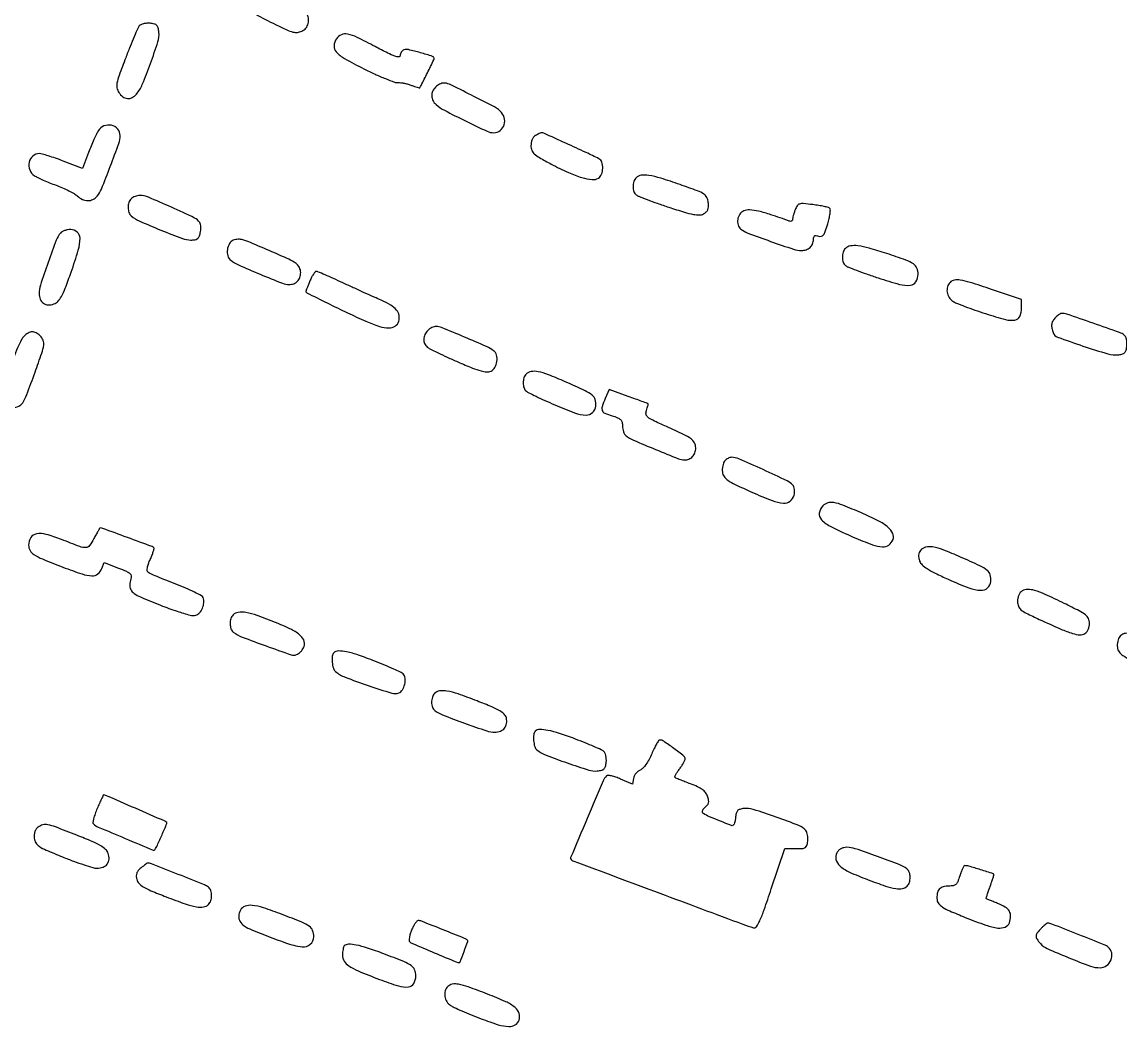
# Model space of a CAD drawing. Header units: metres. Extents: x 244 to 6504, y 133 to 4776.
# Drawn here: x 3528.1 to 3806.1, y 1085.7 to 1339.1 of the extents above; entities that cross this region are included whole.
import ezdxf

# ---------------------------------------------------------------- set-up
doc = ezdxf.new("R2010")
doc.units = ezdxf.units.M
doc.header["$MEASUREMENT"] = 0

msp = doc.modelspace()

# ---------------------------------------------------------------- linework, layer by layer
for points in [[(3073.43, 1797.58, -0.000015), (3212.47, 1744.26, -0.000001), (3356.48, 1689.04, -0.090549)], [(3368.99, 1721.3, 0.009906), (3366.1, 1712.52, -0.001067), (3364.33, 1706.81, -0.001723), (3362.8, 1701.96, -0.000256), (3361.42, 1697.66, -0.119228), (3361.26, 1697.41, -0.295746), (3360.94, 1697.34, -0.000001), (3222.9, 1750.06, -0.000075), (3098.13, 1797.73, -0.00214)], [(2390.74, 4302.36, -0.000001), (2436.6, 4383.87, -0.253439)], [(5649.78, 2908.29, -0.000001), (5592.12, 2927.27, -0.000136)], [(2358.85, 2292.47, -0.000002), (2402.87, 2275.77, -0.000001), (2455, 2255.99, -0.000469)], [(2661.8, 3304.26, -0.000001), (2697.55, 3290.75, -0.000089)], [(2166.88, 2385.74, -0.000003), (2059.01, 2428.09, -0.099946)], [(2836.31, 1902.63, -0.000001), (2798.12, 1918.05, -0.081722)], [(2910.82, 2101.23, -0.000002), (2871.64, 2116.15, -0.08954)], [(2835.59, 1257.96, 0.000001), (2811.6, 1266.94)], [(2724.87, 2153.38, -0.00001), (2851.52, 2105.29, -0.308463)], [(3433.83, 1894.18, -0.000012), (3289.85, 1953, -0.000025), (3146.63, 2011.53, -0.11823)], [(2592.86, 1267.89, -0.000002), (2552.45, 1283.32, -0.105537)], [(4102.26, 1718.24, 0.025724), (4102.24, 1717.05, -0.052527), (4102.01, 1713.85, -0.000214), (4095.69, 1678.74, -0.000061), (4089.16, 1642.58, -0.212207), (4088.67, 1641.87, -0.229261), (4088.57, 1641.86, -0.000003), (4069.13, 1648.86, -0.000251), (4047.72, 1656.59, -0.000151), (4022.31, 1665.79, -0.001957), (3986.05, 1679.08, -0.000933), (3939.51, 1696.45, -0.000837), (3885.68, 1716.76, -0.000632), (3826.61, 1739.25, -0.000098), (3776.91, 1758.25, -0.000161)], [(3121.11, 1058.8, -0.000012), (2978.85, 1116.92, -0.000024), (2837.26, 1174.78, -0.126636)]]:
    msp.add_lwpolyline(points, format="xyb")
for points in [[(3582.92, 1348, 0.07519), (3582.61, 1347.59, 0.038469), (3582.35, 1346.99, 0.037132), (3582.18, 1346.33, 0.045767), (3582.12, 1345.69, 0.183416), (3582.63, 1344.34, 0.056413), (3584.28, 1342.86, 0.032214), (3587.23, 1341.03, 0.007871), (3592.33, 1338.41, 0.007806), (3595.16, 1337.06, 0.045359), (3596.71, 1336.52, 0.086569), (3597.85, 1336.43, 0.082453), (3598.97, 1336.73, 0.112518), (3600, 1337.52, 0.109959), (3600.6, 1338.68, 0.10723), (3600.66, 1340, 0.102367), (3600.16, 1341.26, 0.130412), (3598.98, 1342.33, 0.003689), (3592.82, 1345.42, 0.004145), (3586.68, 1348.4, 0.111055), (3584.92, 1348.79, 0.055904), (3584.4, 1348.74, 0.038781), (3583.83, 1348.56, 0.039124), (3583.31, 1348.3, 0.062721)], [(3557.81, 1338.06, 0.062986), (3557.43, 1337.43, 0.003558), (3556.52, 1335.34, 0.005414), (3555.48, 1332.82, 0.003941), (3554.37, 1330, 0.004002), (3552.71, 1325.56, 0.038799), (3552.17, 1323.62, 0.097035), (3552.17, 1322.38, 0.097258), (3552.64, 1321.22, 0.087238), (3553.64, 1320.16, 0.138404), (3554.79, 1319.71, 0.143396), (3555.98, 1319.94, 0.096384), (3557.08, 1320.81, 0.078419), (3558.57, 1323.23, 0.011738), (3560.66, 1328.58, 0.010513), (3562.52, 1334.04, 0.101437), (3562.78, 1336.47, 0.035375), (3562.59, 1337.59, 0.136688), (3562.25, 1338.19, 0.137683), (3561.64, 1338.54, 0.036094), (3560.54, 1338.73, 0.041109), (3559.7, 1338.74, 0.042871), (3558.89, 1338.61, 0.046788), (3558.22, 1338.38, 0.119626)], [(3607.74, 1334.84, 0.141745), (3607.13, 1333.06, 0.198846), (3607.69, 1331.5, 0.080275), (3609.81, 1329.8, 0.012041), (3614.65, 1327.23, 0.008687), (3617.5, 1325.86, 0.011467), (3620.16, 1324.72, 0.009), (3622.4, 1323.86, 0.101572), (3623.34, 1323.72, -0.043291), (3624.05, 1323.7, -0.020342), (3624.97, 1323.55, -0.019982), (3625.92, 1323.32, -0.02649), (3626.76, 1323.03, 0.010457), (3627.51, 1322.75, 0.016337), (3628.16, 1322.54, 0.010578), (3628.7, 1322.4, 0.279624), (3628.83, 1322.44, 0.063397), (3629.2, 1323, 0.001156), (3630.77, 1326.18, 0.000689), (3632.38, 1329.45, 0.113903), (3632.47, 1329.84, 0.32773), (3632.08, 1330.36, 0.007601), (3628.99, 1331.28, 0.0109), (3625.95, 1332.06, 0.150216), (3624.82, 1331.99, 0.087338), (3624.45, 1331.76, 0.066424), (3624.14, 1331.41, 0.065821), (3623.93, 1330.98, 0.082111), (3623.85, 1330.54, -0.426732), (3623.51, 1330.21, -0.076824), (3622.53, 1330.4, -0.029852), (3620.73, 1331.18, -0.005525), (3617.54, 1332.84, 0.009433), (3612.97, 1335.17, 0.062962), (3610.55, 1335.99, 0.149445), (3608.98, 1335.84, 0.142928)], [(3632.84, 1322.58, 0.087927), (3632.09, 1321.51, 0.11586), (3631.85, 1320.34, 0.116445), (3632.16, 1319.19, 0.08945), (3632.96, 1318.17, 0.060667), (3635.09, 1316.71, 0.006647), (3640.38, 1314.03, 0.004659), (3645.88, 1311.41, 0.1094), (3647.56, 1311.04, 0.165653), (3649.2, 1311.6, 0.156963), (3650.2, 1313.05, 0.145906), (3650.2, 1314.91, 0.140712), (3649.19, 1316.49, 0.060185), (3647.22, 1317.85, 0.005442), (3641.89, 1320.57, 0.003612), (3636.33, 1323.29, 0.112166), (3634.84, 1323.62, 0.082747), (3634.4, 1323.55, 0.037406), (3633.86, 1323.32, 0.035712), (3633.31, 1322.98, 0.040728)], [(3547.44, 1311.53, 0.027867), (3546.98, 1310.7, 0.006943), (3546.33, 1309.3, 0.007075), (3545.64, 1307.66, 0.007054), (3544.98, 1306.01), (3543.46, 1301.97), (3538.57, 1303.85, 0.007251), (3536.61, 1304.58, 0.009096), (3534.78, 1305.18, 0.007562), (3533.23, 1305.64, 0.068088), (3532.53, 1305.74, 0.176379), (3530.85, 1305.13, 0.16442), (3529.9, 1303.56, 0.153159), (3530.06, 1301.64, 0.153383), (3531.28, 1300.17, 0.031451), (3532.11, 1299.7, 0.00813), (3533.5, 1299.06, 0.00824), (3535.11, 1298.37, 0.00831), (3536.74, 1297.75, -0.01467), (3538.37, 1297.1, -0.01452), (3539.95, 1296.36, -0.014532), (3541.3, 1295.63, -0.053053), (3542.09, 1295.05, 0.075211), (3543.4, 1294.18, 0.105522), (3544.77, 1293.86, 0.116042), (3546.05, 1294.14, 0.105614), (3547.13, 1294.97, 0.080087), (3548.22, 1296.78, 0.005126), (3550.48, 1302.53, 0.004885), (3552.63, 1308.35, 0.086314), (3552.97, 1310.32, 0.178929), (3552.36, 1311.98, 0.163013), (3550.79, 1312.92, 0.152608), (3548.88, 1312.75, 0.157252)], [(3658.13, 1310.32, 0.095507), (3657.67, 1309.92, 0.060477), (3657.3, 1309.3, 0.055086), (3657.06, 1308.54, 0.050235), (3656.98, 1307.73, 0.09493), (3657.2, 1306.58, 0.115103), (3657.82, 1305.69, 0.054234), (3659.15, 1304.73, 0.007647), (3662.11, 1303.1, 0.014959), (3666.46, 1300.97, 0.034217), (3669.88, 1299.69, 0.045795), (3672.46, 1299.17, 0.168969), (3674.06, 1299.54, 0.162792), (3674.85, 1300.51, 0.083801), (3675.16, 1302.06, 0.08686), (3674.94, 1303.58, 0.197913), (3674.2, 1304.44, 0.00864), (3670.96, 1306.02, 0.002428), (3665.85, 1308.37, 0.000411), (3660.23, 1310.92, 0.118262), (3659.73, 1311.02, 0.076482), (3659.49, 1310.97, 0.014834), (3659.08, 1310.8, 0.015455), (3658.61, 1310.58, 0.013739)], [(3683.61, 1299.64, 0.121642), (3683.03, 1298.69, 0.077366), (3682.84, 1297.4, 0.07942), (3683.05, 1296.15, 0.145258), (3683.64, 1295.31, 0.073565), (3684.26, 1294.95, 0.003811), (3686.4, 1294.13, 0.005978), (3688.98, 1293.19, 0.0043), (3691.88, 1292.2, 0.005496), (3695.84, 1290.94, 0.026631), (3698.13, 1290.37, 0.048908), (3699.64, 1290.23, 0.122228), (3700.7, 1290.5, 0.066185), (3701.36, 1290.98, 0.105102), (3701.75, 1291.55, 0.087899), (3701.92, 1292.3, 0.035528), (3701.89, 1293.36, 0.088753), (3701.53, 1294.66, 0.139431), (3700.77, 1295.51, 0.052806), (3699.15, 1296.32, 0.004396), (3694.73, 1297.91, 0.008656), (3689.84, 1299.53, 0.037075), (3686.85, 1300.23, 0.068374), (3684.88, 1300.26, 0.168273)], [(3555.76, 1294.34, 0.121708), (3555.18, 1293.39, 0.077287), (3554.99, 1292.1, 0.07891), (3555.2, 1290.84, 0.140145), (3555.79, 1289.98, 0.06909), (3557.96, 1288.64, 0.007763), (3563.3, 1286.38, 0.006766), (3568.76, 1284.26, 0.089546), (3570.88, 1283.88, 0.041135), (3571.88, 1283.96, 0.118208), (3572.52, 1284.23, 0.124751), (3572.95, 1284.75, 0.048377), (3573.26, 1285.64, 0.039398), (3573.39, 1286.38, 0.036369), (3573.4, 1287.15, 0.038406), (3573.31, 1287.84, 0.090801), (3573.11, 1288.32, 0.139241), (3571.82, 1289.45, 0.005327), (3565.95, 1292.17, 0.00661), (3560.12, 1294.7, 0.099543), (3557.97, 1295.14, 0.048593), (3557.37, 1295.08, 0.037743), (3556.73, 1294.9, 0.038826), (3556.16, 1294.65, 0.071384)], [(3723.89, 1291.53, 0.011638), (3723.63, 1290.8, 0.012401), (3723.42, 1290.07, 0.012052), (3723.26, 1289.44, 0.054796), (3723.22, 1289.06, -0.135858), (3723.15, 1288.82, -0.149967), (3722.98, 1288.66, -0.122284), (3722.71, 1288.61, -0.075546), (3722.39, 1288.68, 0.008024), (3717.76, 1290.3, 0.025119), (3714.59, 1291.18, 0.036876), (3712.34, 1291.51, 0.125815), (3710.9, 1291.25, 0.132025), (3709.86, 1290.4, 0.115007), (3709.33, 1289.1, 0.117801), (3709.43, 1287.72, 0.143274), (3710.15, 1286.65, 0.083757), (3711.86, 1285.66, 0.00463), (3717.66, 1283.55, 0.004755), (3723.48, 1281.55, 0.080407), (3725.48, 1281.23, 0.08444), (3726.69, 1281.43, 0.103628), (3727.67, 1282.02, 0.10783), (3728.3, 1282.93, 0.098097), (3728.52, 1284.05, -0.058928), (3728.59, 1284.63, -0.193508), (3728.8, 1284.93, -0.174613), (3729.19, 1285.02, -0.046691), (3729.81, 1284.88, 0.128234), (3730.52, 1284.84, 0.181952), (3731.05, 1285.18, 0.078288), (3731.52, 1286.05, 0.011714), (3732.13, 1287.95, 0.015825), (3732.49, 1289.31, 0.022866), (3732.71, 1290.54, 0.019864), (3732.8, 1291.54, 0.219376), (3732.66, 1291.9, 0.126772), (3732.29, 1292.11, 0.010486), (3731.19, 1292.37, 0.013489), (3729.86, 1292.63, 0.009987), (3728.36, 1292.84, 0.008348), (3725.95, 1293.09, 0.093555), (3724.99, 1293, 0.181762), (3724.41, 1292.56, 0.050787)], [(3537.83, 1285.65, 0.083467), (3536.8, 1283.88, 0.005191), (3534.73, 1278.17, 0.00535), (3532.77, 1272.43, 0.079533), (3532.44, 1270.35, 0.099313), (3532.73, 1268.91, 0.141774), (3533.54, 1267.9, 0.141403), (3534.76, 1267.48, 0.09859), (3536.21, 1267.7, 0.119299), (3537.22, 1268.36, 0.064365), (3538.09, 1269.57, 0.032588), (3539.07, 1271.7, 0.006018), (3540.56, 1275.74, 0.012532), (3542.38, 1281.32, 0.075152), (3542.81, 1284.33, 0.20867), (3542.11, 1285.89, 0.186789), (3540.46, 1286.53, 0.041757), (3539.68, 1286.46, 0.039274), (3538.9, 1286.27, 0.041779), (3538.25, 1285.98, 0.09708)], [(3581.62, 1283.81, 0.17363), (3580.63, 1282.98, 0.099268), (3580.12, 1281.47, 0.097634), (3580.23, 1279.87, 0.161893), (3580.96, 1278.75, 0.063982), (3582.9, 1277.58, 0.005132), (3588.4, 1275.23, 0.003976), (3594.06, 1272.94, 0.094651), (3595.74, 1272.62, 0.090575), (3596.92, 1272.83, 0.110043), (3597.87, 1273.45, 0.1082), (3598.47, 1274.42, 0.085193), (3598.68, 1275.65, 0.120421), (3598.37, 1276.93, 0.117133), (3597.5, 1277.94, 0.048509), (3595.64, 1279.02, 0.006034), (3591.37, 1280.92, 0.001863), (3585.99, 1283.22, 0.02783), (3584.07, 1283.91, 0.082501), (3582.85, 1284.06, 0.079254)], [(3736.6, 1281.76, 0.121642), (3736.02, 1280.8, 0.077366), (3735.83, 1279.51, 0.07942), (3736.04, 1278.26, 0.145258), (3736.63, 1277.42, 0.073565), (3737.25, 1277.07, 0.003811), (3739.4, 1276.24, 0.005978), (3741.98, 1275.3, 0.0043), (3744.88, 1274.32, 0.012788), (3750.31, 1272.67, 0.089099), (3753.07, 1272.43, 0.236044), (3754.47, 1273.28, 0.139913), (3755.02, 1275.21, 0.098282), (3754.7, 1276.78, 0.149526), (3753.82, 1277.85, 0.060526), (3751.89, 1278.82, 0.006217), (3747.06, 1280.48, 0.010144), (3742.6, 1281.85, 0.039063), (3739.76, 1282.42, 0.068638), (3737.86, 1282.39, 0.159604)], [(3601.01, 1273.53, 0.003354), (3600.63, 1272.59, 0.004932), (3600.3, 1271.76, 0.00242), (3600.04, 1271.06, 0.088468), (3600.01, 1270.89, 0.284021), (3600.23, 1270.53, 0.000815), (3605.41, 1267.95, 0.005005), (3610.54, 1265.46, 0.007186), (3615.15, 1263.37, 0.023178), (3618.63, 1262.04, 0.078285), (3621.02, 1261.65, 0.14624), (3622.59, 1262.1, 0.174043), (3623.52, 1263.32, 0.1269), (3623.6, 1264.81, 0.125067), (3622.95, 1266.16, 0.084745), (3621.48, 1267.41, 0.032803), (3619.08, 1268.64, -0.003669), (3617.31, 1269.41, -0.001284), (3614.79, 1270.55, -0.001275), (3612.01, 1271.82, -0.001491), (3609.39, 1273.04, 0.003421), (3606.97, 1274.14, 0.005084), (3604.84, 1275.08, 0.002358), (3603.02, 1275.85, 0.098727), (3602.6, 1275.93, 0.222358), (3602.32, 1275.79, 0.02725), (3601.89, 1275.22, 0.028079), (3601.44, 1274.45, 0.019643)], [(3763.1, 1273.15, 0.127895), (3762.45, 1272.04, 0.105876), (3762.36, 1270.67, 0.10282), (3762.84, 1269.35, 0.11373), (3763.79, 1268.39, 0.044388), (3764.74, 1267.91, 0.005791), (3766.85, 1267.08, 0.006703), (3769.38, 1266.16, 0.005561), (3772.1, 1265.25, 0.012792), (3777.15, 1263.76, 0.104515), (3779.54, 1263.63, 0.257102), (3780.74, 1264.56, 0.102721), (3781.18, 1266.67), (3781.18, 1268.85), (3773.59, 1271.4, 0.004166), (3768.17, 1273.16, 0.035325), (3765.69, 1273.76, 0.09045), (3764.2, 1273.73, 0.14851)], [(3789.84, 1264.29, 0.061664), (3789.18, 1263.45, 0.092917), (3788.86, 1262.58, 0.086608), (3788.87, 1261.6, 0.047357), (3789.19, 1260.45, 0.216571), (3790.34, 1259.32, 0.006662), (3796.76, 1257.06, 0.010274), (3803.06, 1255.08, 0.099791), (3805.83, 1254.85, 0.045807), (3806.8, 1255.05, 0.134977), (3807.36, 1255.41, 0.124347), (3807.69, 1256.03, 0.036166), (3807.88, 1257.1, 0.04111), (3807.89, 1257.94, 0.042841), (3807.77, 1258.75, 0.046745), (3807.53, 1259.43, 0.119447), (3807.22, 1259.83, 0.082884), (3806.04, 1260.48, 0.001541), (3799.36, 1262.82, 0.001556), (3792.67, 1265.11, 0.081913), (3791.33, 1265.33, 0.129576), (3791.09, 1265.27, 0.023659), (3790.71, 1265.02, 0.024043), (3790.27, 1264.69, 0.019801)], [(3528.6, 1259.5, 0.081543), (3528.01, 1258.67, 0.009416), (3527.02, 1256.6, 0.011135), (3525.95, 1254.06, 0.008872), (3524.9, 1251.28, 0.014065), (3523.22, 1246.08, 0.094947), (3522.95, 1243.39, 0.242173), (3523.83, 1242.02, 0.132708), (3525.81, 1241.48, 0.110225), (3527.28, 1241.81, 0.143821), (3528.31, 1242.72, 0.049345), (3529.33, 1244.77, 0.003942), (3531.43, 1250.44, 0.004377), (3533.13, 1255.26, 0.047724), (3533.61, 1257.26, 0.127669), (3533.46, 1258.51, 0.104509), (3532.72, 1259.65, 0.073934), (3531.71, 1260.4, 0.132278), (3530.7, 1260.64, 0.125324), (3529.67, 1260.34, 0.062793)], [(3630.86, 1260.98, 0.087366), (3630.14, 1259.95, 0.100734), (3629.86, 1258.78, 0.109322), (3630.06, 1257.67, 0.120008), (3630.71, 1256.8, 0.057178), (3631.35, 1256.38, 0.003688), (3633.36, 1255.39, 0.005346), (3635.79, 1254.25, 0.003956), (3638.49, 1253.04, 0.006045), (3642.18, 1251.48, 0.029119), (3644.34, 1250.75, 0.053917), (3645.79, 1250.51, 0.121505), (3646.87, 1250.71, 0.160271), (3647.86, 1251.62, 0.095259), (3648.37, 1253.16, 0.096101), (3648.27, 1254.77, 0.166737), (3647.54, 1255.87, 0.06027), (3645.76, 1256.92, 0.003773), (3640.14, 1259.33, 0.002668), (3634.34, 1261.74, 0.097292), (3632.93, 1262.02, 0.078392), (3632.46, 1261.94, 0.038074), (3631.9, 1261.71, 0.03656), (3631.33, 1261.37, 0.043546)], [(3655.78, 1249.96, 0.121658), (3655.21, 1249.01, 0.077347), (3655.02, 1247.72, 0.079299), (3655.23, 1246.46, 0.144038), (3655.82, 1245.62, 0.053557), (3656.41, 1245.24, 0.003388), (3658.27, 1244.33, 0.004951), (3660.51, 1243.29, 0.003658), (3663.01, 1242.17, 0.015713), (3668.02, 1240.17, 0.08027), (3670.96, 1239.6, 0.199146), (3672.6, 1240.23, 0.181036), (3673.4, 1241.87, 0.093483), (3673.26, 1243.49, 0.157143), (3672.51, 1244.62, 0.059236), (3670.69, 1245.75, 0.005046), (3665.67, 1248.02, 0.010187), (3661.4, 1249.8, 0.045103), (3658.79, 1250.56, 0.086669), (3657.04, 1250.6, 0.159701)], [(3675.81, 1243.8, 0.019037), (3675.02, 1241.69, 0.174163), (3675.05, 1240.72, 0.203027), (3675.68, 1240.08, 0.027103), (3677.51, 1239.42, -0.021905), (3678.94, 1238.92, -0.0994), (3679.68, 1238.44, -0.139681), (3680.04, 1237.8, -0.060238), (3680.16, 1236.82, 0.041564), (3680.22, 1236.09, 0.040795), (3680.4, 1235.37, 0.043828), (3680.67, 1234.76, 0.105904), (3680.99, 1234.4, 0.058361), (3682.95, 1233.25, 0.004578), (3688.54, 1230.88, 0.003287), (3694.31, 1228.53, 0.095201), (3695.87, 1228.23, 0.097066), (3697, 1228.45, 0.108087), (3697.91, 1229.08, 0.104211), (3698.5, 1230.06, 0.084632), (3698.71, 1231.27, 0.121503), (3698.39, 1232.55, 0.114506), (3697.51, 1233.57, 0.047239), (3695.63, 1234.69, 0.005853), (3691.31, 1236.67, -0.005039), (3687.82, 1238.27, -0.059896), (3686.57, 1239.05, -0.185632), (3686.14, 1239.79, -0.128855), (3686.23, 1240.76, 0.011662), (3686.44, 1241.38, 0.018483), (3686.59, 1241.91, 0.012993), (3686.68, 1242.34, 0.305027), (3686.63, 1242.45, 0.052882), (3686.49, 1242.52, 0.000325), (3685.08, 1243.05, 0.001335), (3683.48, 1243.64, 0.00085), (3681.61, 1244.32), (3676.76, 1246.07)], [(3706.03, 1227.94, 0.08332), (3705.74, 1227.45, 0.03899), (3705.53, 1226.73, 0.03722), (3705.43, 1225.93, 0.042854), (3705.45, 1225.15, 0.12274), (3705.88, 1224.03, 0.092649), (3706.82, 1223.09, 0.039306), (3708.7, 1222.02, 0.005141), (3712.89, 1220.1, 0.012918), (3718.04, 1217.96, 0.073656), (3720.93, 1217.31, 0.181814), (3722.62, 1217.81, 0.171391), (3723.61, 1219.31, 0.049869), (3723.72, 1220.01, 0.044454), (3723.69, 1220.74, 0.047045), (3723.53, 1221.4, 0.093666), (3723.28, 1221.87, 0.109482), (3721.9, 1222.93, 0.00383), (3715.76, 1225.78, 0.004002), (3709.6, 1228.52, 0.103), (3707.82, 1228.9, 0.078148), (3707.38, 1228.83, 0.044375), (3706.88, 1228.62, 0.042993), (3706.41, 1228.31, 0.054269)], [(3730.88, 1216.59, 0.164721), (3729.99, 1214.79, 0.231141), (3730.55, 1213.11, 0.083757), (3733.07, 1211.29, 0.013284), (3738.61, 1208.72, 0.011663), (3743.45, 1206.77, 0.074904), (3746.02, 1206.22, 0.177932), (3747.59, 1206.69, 0.141308), (3748.66, 1208.1, 0.203233), (3748.61, 1209.64, 0.10908), (3747.44, 1211.17, 0.057293), (3744.93, 1212.83, 0.016154), (3740.69, 1214.82, 0.006669), (3735.97, 1216.78, 0.050518), (3733.66, 1217.45, 0.119329), (3732.16, 1217.36, 0.122817)], [(3546.33, 1208.33, -0.042737), (3545.23, 1206.55, -0.229365), (3544.25, 1206.05, -0.097466), (3542.75, 1206.3, -0.004924), (3538.12, 1208.11, 0.028713), (3534.27, 1209.4, 0.110497), (3531.77, 1209.52, 0.211919), (3530.34, 1208.57, 0.141543), (3529.79, 1206.65, 0.133201), (3530.15, 1205.32, 0.118923), (3531.15, 1204.28, 0.044902), (3533.3, 1203.17, 0.004889), (3538.49, 1201.11, 0.011015), (3543.31, 1199.37, 0.073112), (3545.82, 1198.91, 0.174229), (3547.33, 1199.4, 0.1384), (3548.35, 1200.78), (3548.93, 1202.3), (3552.54, 1200.88, -0.01087), (3554.54, 1200.05, -0.076357), (3555.42, 1199.48, -0.176889), (3555.75, 1198.88, -0.121599), (3555.67, 1198.12, 0.071336), (3555.38, 1196.61, 0.137893), (3555.65, 1195.42, 0.119946), (3556.53, 1194.44, 0.0471), (3558.14, 1193.56, 0.007797), (3563.21, 1191.45, 0.014547), (3567.4, 1189.93, 0.013363), (3570.68, 1188.94, 0.131205), (3572.11, 1188.94, 0.1465), (3573.08, 1189.53, 0.084844), (3573.82, 1190.69, 0.080822), (3574.15, 1192.1, 0.110044), (3573.96, 1193.38, 0.177761), (3573.55, 1193.85, 0.009868), (3571.8, 1194.77, 0.014244), (3569.62, 1195.77, 0.009865), (3567.1, 1196.79, -0.003892), (3564.56, 1197.79, -0.005542), (3562.32, 1198.71, -0.003209), (3560.46, 1199.52, -0.078972), (3559.98, 1199.82, -0.213127), (3559.81, 1200.21, -0.046152), (3559.88, 1200.96, -0.038011), (3560.14, 1201.93, -0.021864), (3560.59, 1203.05, 0.011815), (3561.03, 1204.09, 0.018168), (3561.36, 1205.02, 0.012945), (3561.57, 1205.78, 0.265308), (3561.51, 1206, 0.108069), (3561.05, 1206.3, 0.000366), (3554.8, 1208.61, 0.000442), (3548.59, 1210.89, 0.088117), (3547.94, 1211.01, 0.258569), (3547.81, 1210.94, 0.004734), (3547.37, 1210.22, 0.010401), (3546.87, 1209.35, 0.006601)], [(3755.64, 1205.34, 0.069539), (3755.29, 1204.77, 0.081018), (3755.14, 1204.16, 0.071209), (3755.17, 1203.47, 0.040414), (3755.4, 1202.65, 0.117534), (3756.03, 1201.7, 0.044956), (3757.3, 1200.72, 0.028472), (3759.35, 1199.57, 0.00824), (3762.63, 1198.03, 0.015162), (3767.84, 1195.88, 0.077935), (3770.89, 1195.24, 0.197501), (3772.6, 1195.84, 0.188126), (3773.43, 1197.49, 0.094207), (3773.28, 1199.13, 0.154971), (3772.52, 1200.29, 0.060307), (3770.67, 1201.43, 0.005517), (3765.75, 1203.66, 0.011398), (3761.37, 1205.47, 0.051175), (3758.7, 1206.2, 0.100874), (3756.92, 1206.14, 0.161427)], [(3781.35, 1195.07, 0.095297), (3780.88, 1194.66, 0.061146), (3780.51, 1194.03, 0.054991), (3780.27, 1193.25, 0.047302), (3780.19, 1192.4, 0.089534), (3780.4, 1191.2, 0.132393), (3781.02, 1190.33, 0.057623), (3782.38, 1189.46, 0.006471), (3785.69, 1187.88, 0.004762), (3791.16, 1185.43, 0.027507), (3794.13, 1184.33, 0.055708), (3796.01, 1183.96, 0.161915), (3797.27, 1184.28, 0.096534), (3797.72, 1184.69, 0.054311), (3798.08, 1185.33, 0.050375), (3798.32, 1186.1, 0.051231), (3798.4, 1186.9, 0.108975), (3798.14, 1188.08, 0.118115), (3797.42, 1189, 0.047908), (3795.83, 1190.02, 0.005365), (3792, 1191.94, 0.006242), (3787.16, 1194.22, 0.035555), (3784.5, 1195.21, 0.073317), (3782.74, 1195.46, 0.133582)], [(3581.59, 1189.02, 0.121637), (3581.01, 1188.06, 0.077372), (3580.82, 1186.77, 0.079462), (3581.03, 1185.52, 0.145691), (3581.62, 1184.68, 0.074654), (3583.84, 1183.42, 0.006561), (3589.91, 1181.16, 0.003735), (3596.3, 1178.93, 0.175376), (3597.65, 1178.96, 0.066318), (3598.11, 1179.21, 0.034648), (3598.61, 1179.63, 0.033737), (3599.07, 1180.14, 0.043696), (3599.41, 1180.66, 0.190317), (3599.6, 1182.25, 0.147101), (3598.67, 1183.74, 0.069033), (3596.33, 1185.31, 0.01647), (3592.03, 1187.21, 0.011253), (3587.66, 1188.86, 0.041995), (3584.82, 1189.61, 0.073912), (3582.89, 1189.65, 0.166909)], [(3806.06, 1183.56, 0.082672), (3805.77, 1183.06, 0.0392), (3805.56, 1182.35, 0.037456), (3805.45, 1181.56, 0.043436), (3805.48, 1180.79, 0.125825), (3805.91, 1179.68, 0.090297), (3806.86, 1178.75, 0.038536), (3808.77, 1177.67, 0.005149), (3812.97, 1175.75, 0.012416), (3818.16, 1173.6, 0.07401), (3821.01, 1172.96, 0.185527), (3822.67, 1173.46, 0.167515), (3823.65, 1174.97, 0.141086), (3823.6, 1176.57, 0.142953), (3822.7, 1177.88, 0.058296), (3820.52, 1179.28, 0.007993), (3815.6, 1181.59, 0.007083), (3811.02, 1183.58, 0.047987), (3808.66, 1184.31, 0.114882), (3807.17, 1184.27, 0.15718)], [(3607.07, 1179.43, 0.173498), (3606.66, 1178.57, 0.048017), (3606.66, 1177.04, 0.048293), (3606.95, 1175.53, 0.148931), (3607.52, 1174.66, 0.082216), (3609.91, 1173.27, 0.009606), (3615.73, 1171.17, 0.006505), (3621.78, 1169.21, 0.16435), (3623.5, 1169.26, 0.167911), (3624.43, 1170.02, 0.081859), (3625.03, 1171.46, 0.08224), (3625.13, 1173.01, 0.172792), (3624.62, 1174.08, 0.086369), (3624.1, 1174.44, 0.004451), (3622.23, 1175.3, 0.006966), (3619.98, 1176.28, 0.004991), (3617.44, 1177.31, 0.011378), (3613.29, 1178.84, 0.031875), (3610.3, 1179.65, 0.045438), (3608.2, 1179.89, 0.204258)], [(3632.6, 1169.14, 0.121614), (3632.02, 1168.19, 0.0774), (3631.83, 1166.9, 0.079641), (3632.04, 1165.65, 0.147519), (3632.63, 1164.82, 0.072618), (3634.58, 1163.72, 0.005754), (3640.14, 1161.64, 0.005372), (3645.78, 1159.67, 0.08141), (3647.82, 1159.34, 0.091488), (3649.26, 1159.61, 0.13063), (3650.31, 1160.36, 0.134448), (3650.82, 1161.52, 0.099729), (3650.76, 1162.93, 0.134645), (3650.22, 1163.88, 0.065399), (3649.1, 1164.75, 0.033454), (3647.1, 1165.74, 0.006484), (3643.36, 1167.24, 0.008389), (3638.55, 1169.01, 0.040028), (3635.72, 1169.75, 0.078722), (3633.87, 1169.78, 0.162965)], [(3658.08, 1159.56, 0.172792), (3657.68, 1158.71, 0.045904), (3657.66, 1157.19, 0.046058), (3657.93, 1155.69, 0.162948), (3658.47, 1154.89, 0.070758), (3660.85, 1153.54, 0.009877), (3666.17, 1151.56, 0.008367), (3671.61, 1149.76, 0.100242), (3673.79, 1149.53, 0.035375), (3674.91, 1149.72, 0.136688), (3675.52, 1150.06, 0.137683), (3675.86, 1150.67, 0.036094), (3676.05, 1151.78, 0.041108), (3676.07, 1152.61, 0.042904), (3675.94, 1153.42, 0.046835), (3675.71, 1154.1, 0.11982), (3675.39, 1154.5, 0.060826), (3674.78, 1154.88, 0.004272), (3672.93, 1155.69, 0.005996), (3670.71, 1156.62, 0.00448), (3668.24, 1157.59, 0.011728), (3664.2, 1159.04, 0.031979), (3661.26, 1159.8, 0.045042), (3659.19, 1160.01, 0.201822)], [(3687.57, 1153.87, -0.023978), (3686.88, 1152.41, -0.032065), (3686.11, 1151.16, -0.036235), (3685.34, 1150.22, -0.099188), (3684.63, 1149.73, 0.067429), (3684.05, 1149.37, 0.05226), (3683.52, 1148.84, 0.053359), (3683.12, 1148.23, 0.081327), (3682.94, 1147.62), (3682.73, 1146.17), (3679.68, 1147.48, 0.019162), (3678.47, 1147.94, 0.027714), (3677.38, 1148.25, 0.026629), (3676.49, 1148.4, 0.229977), (3676.12, 1148.27, 0.093478), (3675.29, 1147.04, 0.000973), (3671.23, 1137.5, 0.000395), (3667.04, 1127.6, 0.305152), (3667.14, 1127.09, 0.107504), (3667.61, 1126.79, 0.00003), (3689.62, 1118.58, 0.000157), (3710.67, 1110.74, 0.019202), (3713.37, 1109.85, 0.325011), (3714.08, 1110.11, 0.041829), (3714.91, 1111.6, 0.022286), (3716.02, 1114.36, 0.003834), (3717.84, 1119.7), (3721.23, 1129.86), (3724.05, 1129.86, 0.015802), (3725.72, 1129.91, 0.12255), (3726.46, 1130.15, 0.183365), (3726.86, 1130.66, 0.045095), (3727.08, 1131.72, 0.039117), (3727.1, 1132.5, 0.035875), (3727.01, 1133.3, 0.037822), (3726.83, 1133.99, 0.089197), (3726.56, 1134.46, 0.126779), (3724.85, 1135.7, 0.008314), (3719.08, 1137.85, 0.009235), (3713.28, 1139.79, 0.104683), (3710.88, 1140.02, 0.043535), (3709.86, 1139.81, 0.14226), (3709.28, 1139.44, 0.12556), (3708.95, 1138.79, 0.030643), (3708.76, 1137.59, -0.027821), (3708.63, 1136.69, -0.069152), (3708.4, 1136.06, -0.125531), (3708.11, 1135.73, -0.24666), (3707.77, 1135.7, -0.002047), (3702.18, 1137.95, -0.048677), (3700.68, 1138.74, -0.32286), (3700.42, 1139.4, -0.158801), (3700.94, 1140.19, 0.041419), (3701.63, 1140.86, 0.119951), (3701.94, 1141.44, 0.113518), (3701.96, 1142.13, 0.035065), (3701.68, 1143.12, 0.07726), (3701.17, 1144.06, 0.071527), (3700.38, 1144.82, 0.051324), (3699.19, 1145.52, 0.018792), (3697.38, 1146.26, -0.003298), (3695.97, 1146.79, -0.004817), (3694.73, 1147.28, -0.002442), (3693.68, 1147.7, -0.082459), (3693.46, 1147.84, -0.324012), (3693.41, 1148.04, -0.019853), (3693.68, 1148.59, -0.02346), (3694.08, 1149.28, -0.014595), (3694.62, 1150.05, 0.013018), (3695.17, 1150.84, 0.016499), (3695.64, 1151.6, 0.01459), (3695.98, 1152.25, 0.115567), (3696.06, 1152.58, 0.229967), (3695.72, 1153.27, 0.007226), (3693.17, 1155.21, 0.009116), (3690.6, 1157.05, 0.151464), (3689.61, 1157.35, 0.248834), (3689.31, 1157.19, 0.016303), (3688.77, 1156.33, 0.020599), (3688.17, 1155.2, 0.013691)], [(3547.14, 1140, 0.015653), (3546.62, 1138.64, 0.023646), (3546.26, 1137.44, 0.02038), (3546.06, 1136.46, 0.259334), (3546.19, 1136.12, 0.078305), (3547.44, 1135.33, 0.001654), (3554.22, 1132.46, 0.000554), (3561.37, 1129.46, 0.360576), (3561.76, 1129.58, 0.038264), (3562.4, 1130.75, 0.004931), (3563.57, 1133.36, 0.001201), (3564.81, 1136.25, 0.308876), (3564.76, 1136.51, 0.091662), (3564.35, 1136.79, 0.000174), (3556.82, 1140.07, 0.000156), (3549.28, 1143.35, 0.102866), (3548.84, 1143.44, 0.2824), (3548.71, 1143.36, 0.003296), (3548.24, 1142.43, 0.008768), (3547.72, 1141.32, 0.005467)], [(3532.18, 1135.29, 0.077827), (3531.68, 1134.8, 0.074699), (3531.35, 1134.17, 0.066546), (3531.2, 1133.4, 0.045014), (3531.22, 1132.51, 0.109243), (3531.63, 1131.34, 0.109636), (3532.49, 1130.45, 0.044644), (3534.24, 1129.51, 0.005059), (3538.4, 1127.77, 0.007639), (3541.19, 1126.69, 0.009443), (3543.82, 1125.77, 0.008033), (3546.05, 1125.08, 0.066746), (3547.1, 1124.92, 0.090805), (3548.64, 1125.18, 0.145154), (3549.71, 1125.96, 0.150211), (3550.16, 1127.18, 0.099506), (3549.94, 1128.67, 0.118515), (3549.28, 1129.68, 0.05765), (3548.04, 1130.6, 0.03107), (3545.91, 1131.67, 0.006493), (3542.04, 1133.25, 0.002711), (3536.61, 1135.35, 0.039891), (3534.65, 1135.92, 0.118536), (3533.4, 1135.89, 0.09129)], [(3734.46, 1128.82, 0.180739), (3734.22, 1127.1, 0.158076), (3735.16, 1125.54, 0.073153), (3737.61, 1123.95, 0.016722), (3742.19, 1122.05, 0.008061), (3746.74, 1120.41, 0.041325), (3749.34, 1119.76, 0.083951), (3751.03, 1119.76, 0.154666), (3752.23, 1120.39, 0.121636), (3752.81, 1121.34, 0.077373), (3753, 1122.63, 0.079469), (3752.79, 1123.88, 0.145759), (3752.2, 1124.72, 0.074383), (3750.23, 1125.84, 0.006146), (3744.7, 1127.91, 0.00585), (3739.1, 1129.85, 0.080956), (3736.99, 1130.2, 0.056252), (3736.18, 1130.1, 0.067756), (3735.47, 1129.83, 0.071594), (3734.89, 1129.4, 0.074393)], [(3558.25, 1125.01, 0.042726), (3557.55, 1124.33, 0.091836), (3557.16, 1123.69, 0.097465), (3557.05, 1122.98, 0.052621), (3557.17, 1122.1, 0.126062), (3557.72, 1121.09, 0.072081), (3558.81, 1120.21, 0.035252), (3560.78, 1119.22, 0.006197), (3564.62, 1117.68, 0.008141), (3569.46, 1115.89, 0.039971), (3572.27, 1115.15, 0.079712), (3574.1, 1115.12, 0.162556), (3575.36, 1115.75, 0.121639), (3575.94, 1116.71, 0.07737), (3576.13, 1118, 0.079443), (3575.92, 1119.25, 0.145498), (3575.33, 1120.09, 0.071149), (3574.29, 1120.69, 0.001022), (3567.65, 1123.36, 0.000795), (3560.89, 1126.04, 0.09446), (3559.97, 1126.22, 0.148375), (3559.83, 1126.17, 0.005961), (3559.37, 1125.86, 0.010022), (3558.84, 1125.47, 0.006882)], [(3765.55, 1122.95, -0.021494), (3765.05, 1121.5, -0.111634), (3764.57, 1120.8, -0.147829), (3763.91, 1120.48, -0.047636), (3762.81, 1120.41, 0.07763), (3761.36, 1120.22, 0.144869), (3760.38, 1119.59, 0.137798), (3759.86, 1118.5, 0.067442), (3759.81, 1116.94, 0.140775), (3760.22, 1115.94, 0.087472), (3761.16, 1115.09, 0.038358), (3763.02, 1114.12, 0.005654), (3766.94, 1112.48, 0.010817), (3772.19, 1110.5, 0.054742), (3775.24, 1109.78, 0.127379), (3777.06, 1110.03, 0.210746), (3778.12, 1111.12, 0.077769), (3778.45, 1112.75, 0.148642), (3778.12, 1114.03, 0.121743), (3777.07, 1115.08, 0.043782), (3775.15, 1116.01, -0.004433), (3774.03, 1116.45, -0.007185), (3773.09, 1116.84, -0.002201), (3772.29, 1117.2, -0.295885), (3772.24, 1117.28, -0.080003), (3772.26, 1117.4, -0.000774), (3772.53, 1118.22, -0.002546), (3772.85, 1119.17, -0.001644), (3773.23, 1120.26, 0.002309), (3773.61, 1121.35, 0.003474), (3773.93, 1122.31, 0.001417), (3774.2, 1123.13, 0.077752), (3774.23, 1123.3, 0.328147), (3774.06, 1123.52, 0.001309), (3770.84, 1124.52, 0.003794), (3767.83, 1125.42, 0.070639), (3766.85, 1125.56, 0.259549), (3766.6, 1125.42, 0.023306), (3766.25, 1124.79, 0.025656), (3765.89, 1123.95, 0.017029)], [(3583.43, 1114.27, 0.103756), (3583, 1112.79, 0.151329), (3583.3, 1111.47, 0.117338), (3584.39, 1110.31, 0.049401), (3586.29, 1109.32, 0.00785), (3594.86, 1106.02, 0.060276), (3599.05, 1105.03, 0.207002), (3601.11, 1105.66, 0.219774), (3601.99, 1107.57, 0.093523), (3601.7, 1109.14, 0.146887), (3600.86, 1110.21, 0.057115), (3598.98, 1111.24, 0.0052), (3594.01, 1113.2, 0.011705), (3589.24, 1114.9, 0.054493), (3586.38, 1115.51, 0.114521), (3584.59, 1115.28, 0.183037)], [(3626.76, 1109.24, 0.025107), (3626.41, 1108.28, 0.034596), (3626.21, 1107.39, 0.03705), (3626.15, 1106.67, 0.207056), (3626.29, 1106.32, 0.090606), (3626.97, 1105.87, 0.000828), (3632.51, 1103.53, 0.000764), (3638.09, 1101.19, 0.099128), (3638.82, 1101.05, 0.31012), (3639.06, 1101.21, 0.001948), (3640.04, 1103.8, 0.001959), (3641.01, 1106.4, 0.305802), (3640.94, 1106.69, 0.088732), (3640.2, 1107.15, 0.001017), (3634.75, 1109.33, 0.000968), (3629.27, 1111.49, 0.093793), (3628.45, 1111.65, 0.209695), (3628.12, 1111.5, 0.032657), (3627.67, 1110.94, 0.031659), (3627.19, 1110.16, 0.022765)], [(3786.15, 1109.66, 0.033618), (3785.19, 1108.56, 0.153093), (3784.9, 1107.77, 0.156756), (3785.12, 1106.97, 0.035745), (3785.98, 1105.84, 0.108636), (3787.72, 1104.56, 0.008097), (3793.18, 1102.25, 0.009095), (3798.66, 1100.15, 0.087124), (3801.12, 1099.72, 0.161556), (3802.75, 1100.26, 0.13729), (3803.86, 1101.7, 0.142471), (3804.04, 1103.47, 0.17634), (3803.21, 1104.88, 0.077304), (3802.11, 1105.54, 0.001306), (3795.53, 1108.16, 0.001108), (3788.87, 1110.78, 0.093431), (3787.8, 1110.98, 0.158173), (3787.61, 1110.92, 0.012273), (3787.18, 1110.59, 0.015812), (3786.68, 1110.17, 0.011393)], [(3609.72, 1105.24, 0.123818), (3609.55, 1104.96, 0.025804), (3609.41, 1104.38, 0.025615), (3609.31, 1103.68, 0.021754), (3609.28, 1102.94, 0.132207), (3609.7, 1101.4, 0.11647), (3610.84, 1100.19, 0.047962), (3613.25, 1098.92, 0.006229), (3618.67, 1096.77, 0.016338), (3623.41, 1095.14, 0.099823), (3625.97, 1094.88, 0.24108), (3627.31, 1095.74, 0.132218), (3627.83, 1097.68, 0.096952), (3627.53, 1099.22, 0.146474), (3626.68, 1100.27, 0.055612), (3624.78, 1101.29, 0.00496), (3619.72, 1103.25, 0.009839), (3615.58, 1104.72, 0.031162), (3612.73, 1105.47, 0.047024), (3610.78, 1105.67, 0.201111)], [(3635.91, 1094.95, 0.128097), (3635.26, 1093.85, 0.105571), (3635.17, 1092.48, 0.102272), (3635.65, 1091.16, 0.112715), (3636.61, 1090.19, 0.035233), (3637.53, 1089.68, 0.005038), (3639.5, 1088.81, 0.005706), (3641.86, 1087.82, 0.004842), (3644.38, 1086.83, 0.015265), (3648.72, 1085.31, 0.066546), (3651.39, 1084.85, 0.142167), (3653.03, 1085.26, 0.186554), (3653.99, 1086.45, 0.156447), (3653.98, 1088.17, 0.142425), (3652.98, 1089.65, 0.067202), (3650.61, 1091.13, 0.013617), (3646.02, 1093.05, 0.005934), (3641.13, 1094.87, 0.039659), (3638.63, 1095.55, 0.091496), (3637.06, 1095.56, 0.152862)]]:
    msp.add_lwpolyline(points, format="xyb", close=True)

doc.saveas('drawing.dxf')
